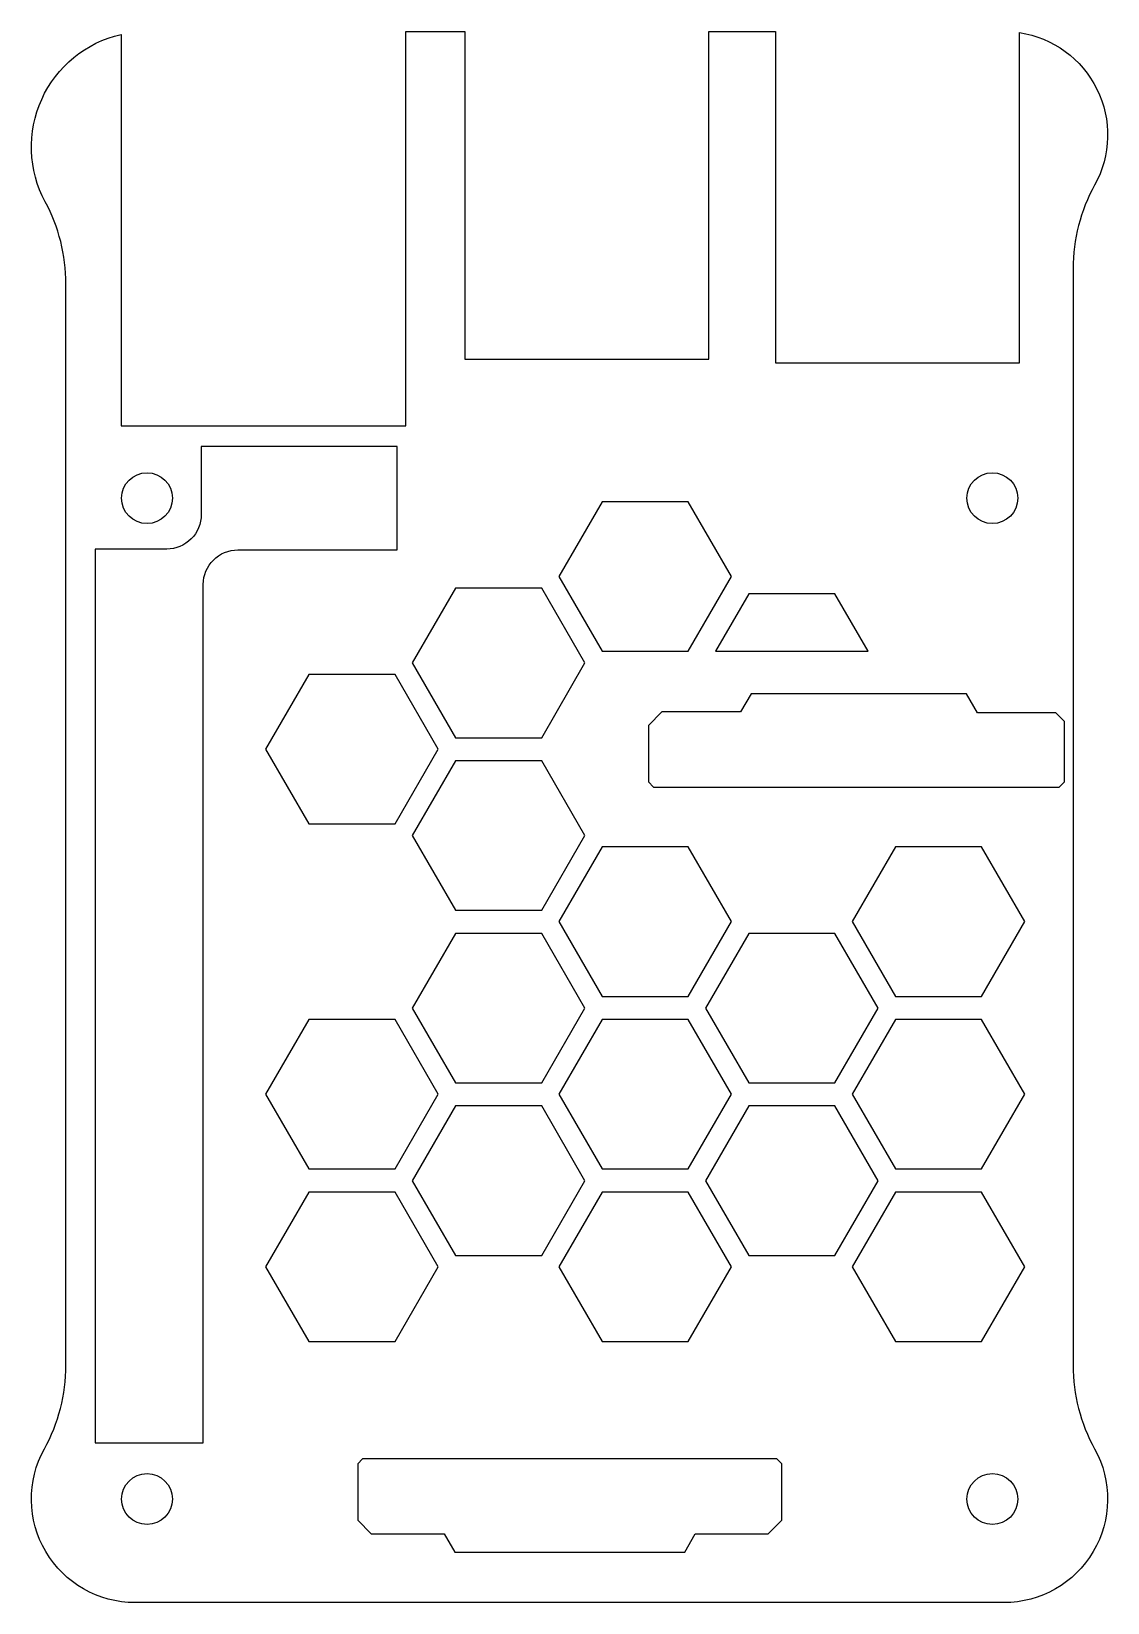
# Model space of a CAD drawing. Header units: millimetres. Extents: x -33.9 to 28.5, y -51.1 to 40.
import ezdxf

# ---------------------------------------------------------------- set-up
doc = ezdxf.new("R2010")
doc.units = ezdxf.units.MM
doc.layers.get('0').update_dxf_attribs({"linetype": 'CONTINUOUS'})

msp = doc.modelspace()

# ---------------------------------------------------------------- linework, layer by layer
for points in [[(23.396, 20.754), (23.396, 39.887, -0.522735), (27.753, 31.05, 0.127017), (26.503, 26.208), (26.503, -37.344, 0.127017), (27.753, -42.186, -0.571287), (22.503, -51.09), (-27.874, -51.09, -0.571287), (-33.124, -42.186, 0.127017), (-31.874, -37.344), (-31.874, 25.331, 0.124246), (-33.071, 30.077, -0.495094), (-28.679, 39.783), (-28.679, 17.104), (-12.169, 17.104), (-12.169, 39.954), (-8.744, 39.954), (-8.744, 20.954), (5.396, 20.954), (5.396, 39.954), (9.256, 39.954), (9.256, 20.754)], [(-21.911, 9.91), (-12.674, 9.91), (-12.674, 15.91), (-24.034, 15.91), (-24.034, 11.958, -0.414214), (-26.034, 9.958), (-30.174, 9.958), (-30.174, -41.842), (-23.911, -41.842), (-23.911, 7.91, -0.414214)]]:
    msp.add_lwpolyline(points, format="xyb", close=True)
for points in [[(-3.298, 8.368), (-0.798, 4.038), (4.202, 4.038), (6.702, 8.368), (4.202, 12.698), (-0.798, 12.698)], [(-9.298, -0.972), (-4.298, -0.972), (-1.798, 3.358), (-4.298, 7.688), (-9.298, 7.688), (-11.798, 3.358)], [(14.622, 4.038), (12.702, 7.363), (7.702, 7.363), (5.782, 4.038)], [(-17.798, -5.962), (-12.798, -5.962), (-10.298, -1.632), (-12.798, 2.698), (-17.798, 2.698), (-20.298, -1.632)], [(1.89, -3.539), (2.192, -3.84), (25.705, -3.84), (26.003, -3.539), (26.003, -0.026), (25.508, 0.474), (20.967, 0.474), (20.334, 1.572), (7.837, 1.572), (7.231, 0.524), (2.675, 0.524), (1.89, -0.261)], [(-9.298, -2.312), (-11.798, -6.642), (-9.298, -10.972), (-4.298, -10.972), (-1.798, -6.642), (-4.298, -2.312)], [(-0.798, -15.962), (4.202, -15.962), (6.702, -11.632), (4.202, -7.302), (-0.798, -7.302), (-3.298, -11.632)], [(16.202, -7.302), (13.702, -11.632), (16.202, -15.962), (21.202, -15.962), (23.702, -11.632), (21.202, -7.302)], [(-9.298, -20.972), (-4.298, -20.972), (-1.798, -16.642), (-4.298, -12.312), (-9.298, -12.312), (-11.798, -16.642)], [(12.702, -12.312), (7.702, -12.312), (5.202, -16.642), (7.702, -20.972), (12.702, -20.972), (15.202, -16.642)], [(-12.798, -17.302), (-17.798, -17.302), (-20.298, -21.632), (-17.798, -25.962), (-12.798, -25.962), (-10.298, -21.632)], [(-3.298, -21.632), (-0.798, -25.962), (4.202, -25.962), (6.702, -21.632), (4.202, -17.302), (-0.798, -17.302)], [(21.202, -17.302), (16.202, -17.302), (13.702, -21.632), (16.202, -25.962), (21.202, -25.962), (23.702, -21.632)], [(-9.298, -22.312), (-11.798, -26.642), (-9.298, -30.972), (-4.298, -30.972), (-1.798, -26.642), (-4.298, -22.312)], [(12.702, -30.972), (15.202, -26.642), (12.702, -22.312), (7.702, -22.312), (5.202, -26.642), (7.702, -30.972)], [(-17.798, -27.302), (-20.298, -31.632), (-17.798, -35.962), (-12.798, -35.962), (-10.298, -31.632), (-12.798, -27.302)], [(6.702, -31.632), (4.202, -27.302), (-0.798, -27.302), (-3.298, -31.632), (-0.798, -35.962), (4.202, -35.962)], [(21.202, -35.962), (23.702, -31.632), (21.202, -27.302), (16.202, -27.302), (13.702, -31.632), (16.202, -35.962)], [(-9.944, -47.11), (-9.337, -48.16), (3.99, -48.16), (4.597, -47.11), (8.827, -47.11), (9.616, -46.322), (9.616, -43.044), (9.332, -42.76), (-14.679, -42.76), (-14.963, -43.044), (-14.963, -46.322), (-14.175, -47.11)]]:
    msp.add_lwpolyline(points, close=True)
for centre in [(-27.174, 12.91), (21.826, 12.91), (-27.174, -45.09), (21.826, -45.09)]:
    msp.add_circle(centre, 1.475)

doc.saveas('drawing.dxf')
